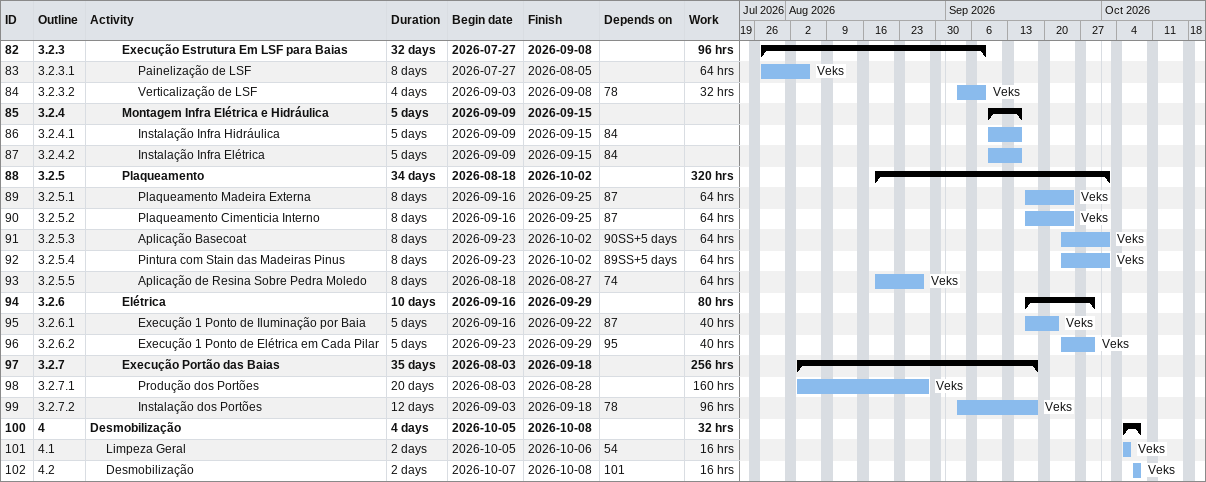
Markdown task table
| ID | WBS | Task | Duration | Start | Finish | Predecessors | Resources | Work (h) |
|---|---|---|---|---|---|---|---|---|
| 82 | 3.2.3 | **Execução Estrutura Em LSF para Baias** | 32d | 2026-07-27 | 2026-09-08 |  |  | 96 |
| 83 | 3.2.3.1 | Painelização de LSF | 8d | 2026-07-27 | 2026-08-05 |  | Veks | 64 |
| 84 | 3.2.3.2 | Verticalização de LSF | 4d | 2026-09-03 | 2026-09-08 | 78 | Veks | 32 |
| 85 | 3.2.4 | **Montagem Infra Elétrica e Hidráulica** | 5d | 2026-09-09 | 2026-09-15 |  |  |  |
| 86 | 3.2.4.1 | Instalação Infra Hidráulica | 5d | 2026-09-09 | 2026-09-15 | 84 |  |  |
| 87 | 3.2.4.2 | Instalação Infra Elétrica | 5d | 2026-09-09 | 2026-09-15 | 84 |  |  |
| 88 | 3.2.5 | **Plaqueamento** | 34d | 2026-08-18 | 2026-10-02 |  |  | 320 |
| 89 | 3.2.5.1 | Plaqueamento Madeira Externa | 8d | 2026-09-16 | 2026-09-25 | 87 | Veks | 64 |
| 90 | 3.2.5.2 | Plaqueamento Cimenticia Interno | 8d | 2026-09-16 | 2026-09-25 | 87 | Veks | 64 |
| 91 | 3.2.5.3 | Aplicação Basecoat | 8d | 2026-09-23 | 2026-10-02 | 90SS+5d | Veks | 64 |
| 92 | 3.2.5.4 | Pintura com Stain das Madeiras Pinus | 8d | 2026-09-23 | 2026-10-02 | 89SS+5d | Veks | 64 |
| 93 | 3.2.5.5 | Aplicação de Resina Sobre Pedra Moledo | 8d | 2026-08-18 | 2026-08-27 | 74 | Veks | 64 |
| 94 | 3.2.6 | **Elétrica** | 10d | 2026-09-16 | 2026-09-29 |  |  | 80 |
| 95 | 3.2.6.1 | Execução 1 Ponto de Iluminação por Baia | 5d | 2026-09-16 | 2026-09-22 | 87 | Veks | 40 |
| 96 | 3.2.6.2 | Execução 1 Ponto de Elétrica em Cada Pilar | 5d | 2026-09-23 | 2026-09-29 | 95 | Veks | 40 |
| 97 | 3.2.7 | **Execução Portão das Baias** | 35d | 2026-08-03 | 2026-09-18 |  |  | 256 |
| 98 | 3.2.7.1 | Produção dos Portões | 20d | 2026-08-03 | 2026-08-28 |  | Veks | 160 |
| 99 | 3.2.7.2 | Instalação dos Portões | 12d | 2026-09-03 | 2026-09-18 | 78 | Veks | 96 |
| 100 | 4 | **Desmobilização** | 4d | 2026-10-05 | 2026-10-08 |  |  | 32 |
| 101 | 4.1 | Limpeza Geral | 2d | 2026-10-05 | 2026-10-06 | 54 | Veks | 16 |
| 102 | 4.2 | Desmobilização | 2d | 2026-10-07 | 2026-10-08 | 101 | Veks | 16 |
